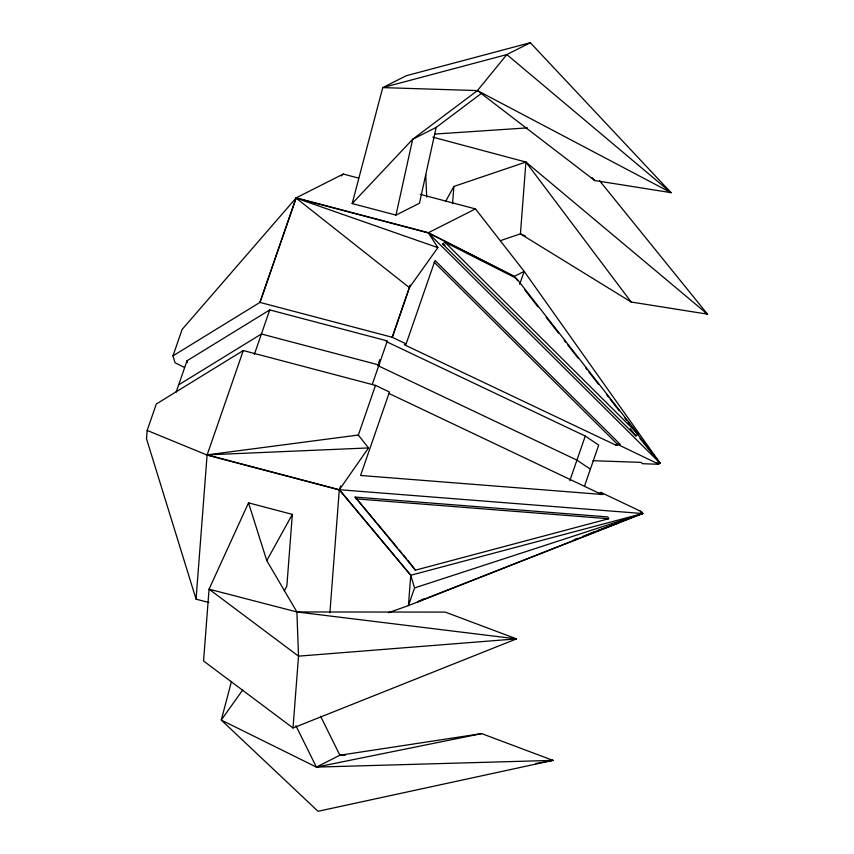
<?xml version="1.0" encoding="UTF-8"?>
<svg xmlns="http://www.w3.org/2000/svg" width="854" height="854" viewBox="0 0 854 854"><rect width="100%" height="100%" fill="white"/><g stroke="black" fill="none" stroke-linecap="round" stroke-linejoin="round"><path stroke-width="1.28" d="M388.858 393.416L599.092 493.249L600.917 492.416L602.999 494.519L360.569 475.475L389.467 392.018L375.493 385.389L243.294 350.535L156.314 403.995L147.166 430.427L146.514 438.807L196.068 599.145L208.899 602.529M196.068 599.145L207.095 455.075L243.294 350.535M248.525 502.846L266.768 560.608L296.893 611.955L516.499 638.877L298.516 656.15L209.059 589.175L296.893 611.955L445.254 612.104L516.499 638.877L293.018 727.982L203.562 660.996L209.059 589.175L248.525 502.846L292.335 514.396L286.837 586.218L284.286 590.84M293.018 727.982L298.516 656.15L296.893 611.955M329.89 612.841L339.294 489.918L340.671 485.947M600.917 492.416L640.254 511.098L642.678 513.542L339.369 489.716L368.501 447.934L358.306 435.028L207.159 454.862L339.369 489.716L410.753 575.254L408.425 605.614L388.389 612.713M452.545 203.743L453.869 186.45L525.925 162.047L707.486 314.144L631.159 302.017L520.428 233.868L500.551 240.604M432.871 137.174L525.925 162.047L520.428 233.868L525.317 235.971M395.978 215.101L412.674 139.266L477.439 90.588L506.838 54.571L530.323 42.7L671.03 192.652L594.704 180.514L477.439 90.588L382.752 87.61L352.168 203.551L395.978 215.101L419.463 203.231L436.159 127.406L481.816 93.086M231.477 681.396L221.271 720.05L318.008 811.3L552.954 760.38L481.699 733.607L339.881 755.235L316.396 767.095L221.271 720.05L242.739 689.936M410.037 285.791L392.21 337.405L410.219 285.129M184.549 367.476L175.049 362.758L172.978 355.862L182.137 329.43L296.157 197.861L343.265 174.067L358.669 178.123M176.159 392.082L186.994 360.794L269.747 309.927L387.321 340.917L372.323 384.247M254.332 354.453L269.747 309.927M378.578 363.142L379.838 359.534M358.104 435.743L375.493 385.389M517.524 280.592L514.247 276.397L428.366 232.715L296.157 197.861L259.958 302.401L296.092 198.075L409.354 287.617L437.867 247.639L428.366 232.715L475.475 208.91L524.175 271.38L660.121 463.188L657.463 464.224L642.614 463.711L640.895 462.366L592.964 460.712M406.141 343.884L435.038 260.438L620.324 444.475L617.581 444.283L615.766 445.115L404.326 344.717L406.141 343.884L392.167 337.255L259.958 302.401L172.978 355.862M339.241 489.684L410.753 575.254L414.553 587.926L408.425 605.614L642.678 513.542L641.407 511.888M519.68 284.35L524.175 271.38L514.247 276.397L428.292 232.918L296.092 198.075L437.867 247.639M569.853 480.588L585.268 436.063L386.083 341.483M584.552 486.001L598.718 445.083L585.268 436.063M445.489 201.608L453.869 186.45M266.768 560.608L292.335 514.396M352.168 203.551L412.674 139.266L436.159 127.406M341.365 175.913L343.265 174.067M442.735 244.052L444.859 242.141L516.478 278.372L638.034 434.024L635.92 435.935L442.735 244.052L445.083 245.247M178.657 384.855L261.409 333.999L378.984 364.989L377.746 365.555L576.93 460.125L590.381 469.145M423.584 598.964L417.755 601.771L617.805 523.139L594.106 532.106M657.463 464.224L660.121 463.188L631.437 426.456M589.217 533.75L595.441 531.401M597.917 530.462L642.678 513.542L641.439 511.994M574.134 539.643L577.88 538.233M582.876 536.344L590.36 533.515M641.642 512.048L640.788 512.357L642.678 513.542L414.553 587.926M434.163 262.199L617.559 444.368L658.114 463.861L660.121 463.188L639.945 438.465M658.082 463.754L660.121 463.188L428.292 232.918M530.323 42.7L406.237 75.739L382.752 87.61L506.838 54.571L671.03 192.652L477.439 90.588M415.439 570.162L608.699 518.73L607.867 516.937L355.115 497.081L415.439 570.162L407.806 560.213M410.753 575.254L642.678 513.542L640.254 511.098M295.932 725.751L316.396 767.095L481.699 733.607M512.603 639.657L516.499 638.877M535.981 763.508L552.954 760.38L550.286 760.316M434.569 134.078L527.452 127.876M207.159 454.862L368.501 447.934M316.396 767.095L552.954 760.38M345.208 755.363L339.881 755.235L320.592 716.239M615.766 445.115L617.591 445.244M656.929 462.964L660.121 463.188M355.947 498.875L608.699 518.73M420.285 194.36L475.475 208.91M339.294 489.918L207.095 455.075L147.166 430.427M705.041 313.098L707.486 314.144L599.636 180.802M667.721 190.431L671.03 192.652M705.34 312.564L707.486 314.144M444.859 242.141L638.034 434.024M599.092 493.249L600.479 494.647M592.003 177.579L594.704 180.514M355.115 497.081L397.601 548.001M399.298 550.04L401.85 553.093M403.558 555.121L406.098 558.185M524.9 290.04L538.009 306.832M546.208 317.325L558.495 333.06M564.238 340.404L565.871 342.507M567.515 344.61L578.169 358.253M585.545 367.69L587.178 369.793M588.822 371.896L598.654 384.481M606.852 394.975L608.486 397.078M610.13 399.17L619.139 410.721M624.882 418.065L626.516 420.168M628.16 422.26L629.793 424.363M630.209 428.623L635.92 435.935M525.925 162.047L631.159 302.017M186.994 360.794L187.549 362.619M425.719 174.579L426.722 197.125"/></g></svg>
